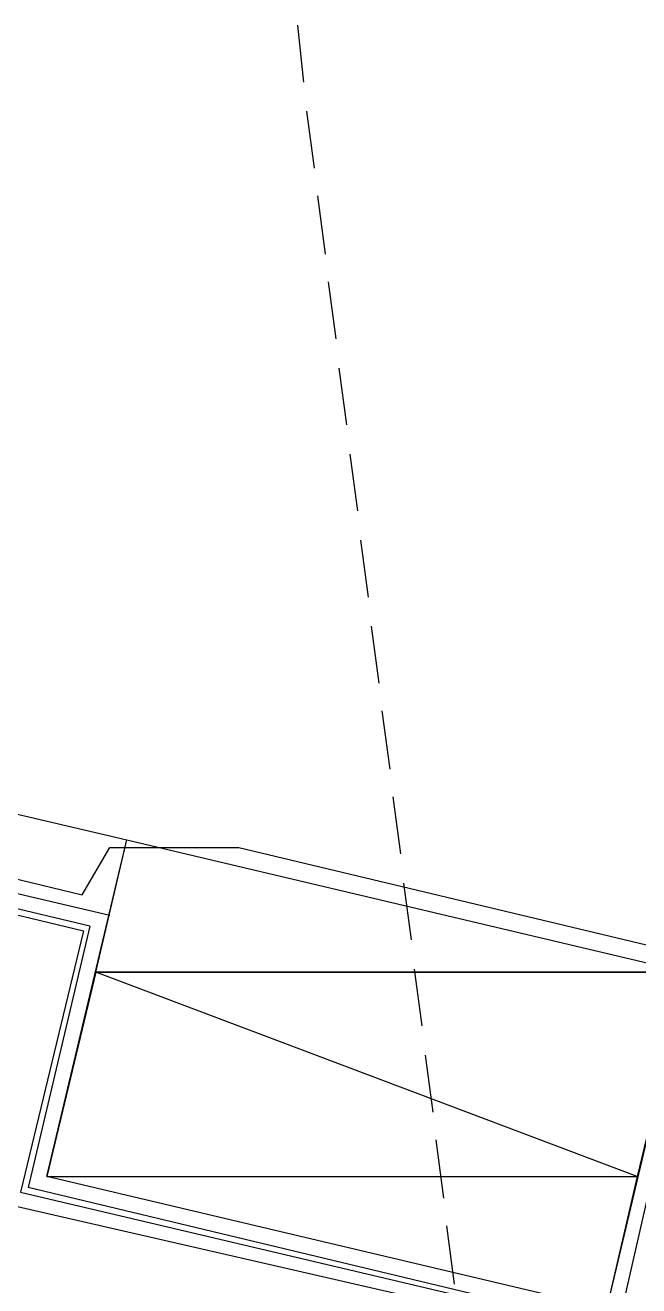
# Model space of a CAD drawing. Header units: feet. Extents: x -84 to 198, y -22 to 181.
# Drawn here: x 130.23 to 135.55, y 106.3 to 117.23 of the extents above; entities that cross this region are included whole.
import ezdxf

# ---------------------------------------------------------------- set-up
doc = ezdxf.new("R2010")
doc.units = ezdxf.units.FT
for name, color, linetype in [('A-AREA-UNIDAD', 30, 'CONTINUOUS'), ('A-LINEA', 7, 'CONTINUOUS'), ('A-MURO-CONCRETO', 8, 'CONTINUOUS')]:
    doc.layers.add(name, color=color, linetype=linetype)

msp = doc.modelspace()

# ---------------------------------------------------------------- linework, layer by layer
at = {"layer": 'A-AREA-UNIDAD'}
for points in [[(97.888, 117.0133), (106.512, 114.9333), (106.72, 115.7333), (106.912, 115.8933), (112.352, 114.6133), (112.56, 114.4178), (112.4, 113.8133), (113.6, 113.7778), (121.728, 111.8578), (121.76, 110.6844), (121.36, 109.0489), (121.952, 111.4489), (123.072, 111.5378), (130.72, 109.6889), (130.96, 110.0978), (132.08, 110.0978), (135.808, 109.2089)], [(135.92, 108.3733), (135.328, 105.7778), (134.272, 105.6889), (134.24, 106.0444), (121.312, 109.0133), (121.28, 110.1333), (121.6, 111.4133), (118.752, 112.0533), (118.592, 112.3378), (112.56, 113.7244), (109.632, 101.6533), (108.56, 101.6533), (99.6, 103.8044), (98.272, 103.8933)]]:
    msp.add_lwpolyline(points, dxfattribs=at)
at = {"layer": 'A-LINEA'}
for p, q in [((132.5867, 117.2311), (132.64, 116.7378)), ((132.6667, 116.4844), (132.7333, 115.9911)), ((132.76, 115.7511), (132.8267, 115.2444)), ((132.8533, 115.0044), (132.92, 114.5111)), ((112.6267, 114.5378), (131.1067, 110.1644)), ((132.9467, 114.2578), (133.0133, 113.7644)), ((112.4667, 113.8844), (130.96, 109.5111)), ((133.04, 113.5111), (133.1067, 113.0178)), ((133.1333, 112.7644), (133.2, 112.2711)), ((133.2267, 112.0178), (133.2933, 111.5244)), ((130.7867, 109.4178), (122.1333, 111.4711)), ((122.1733, 111.4044), (130.7333, 109.3778)), ((133.32, 111.2844), (133.3867, 110.7778)), ((133.4133, 110.5378), (133.48, 110.0444)), ((133.5067, 109.7911), (133.5733, 109.2978)), ((130.7867, 109.4178), (130.2533, 107.1511)), ((133.6, 109.0444), (133.6667, 108.5511)), ((133.6933, 108.2978), (133.76, 107.8044)), ((133.7867, 107.5644), (133.8533, 107.0578)), ((134.4267, 106.1511), (130.2533, 107.1511)), ((133.88, 106.8178), (133.9467, 106.3111))]:
    msp.add_line(p, q, dxfattribs=at)
for points in [[(131.1067, 110.1644), (135.96, 109.0178), (135.2667, 106.0978), (130.4133, 107.2444), (131.1067, 110.1644)], [(130.7333, 109.3778), (130.1867, 107.1111), (134.4133, 106.1111)]]:
    msp.add_lwpolyline(points, dxfattribs=at)
at = {"layer": 'A-MURO-CONCRETO'}
for points in [[(131.1067, 110.1644), (135.96, 109.0178), (130.84, 109.0178), (131.1067, 110.1644), (131.1067, 110.1644)], [(130.84, 109.0178), (130.4133, 107.2444), (135.5333, 107.2444), (130.84, 109.0178)], [(130.84, 109.0178), (135.96, 109.0178), (135.5333, 107.2444), (130.84, 109.0178), (130.84, 109.0178)], [(130.4133, 107.2444), (135.5333, 107.2444), (135.2667, 106.0978), (130.4133, 107.2444), (130.4133, 107.2444)]]:
    msp.add_lwpolyline(points, dxfattribs=at)

doc.saveas('drawing.dxf')
